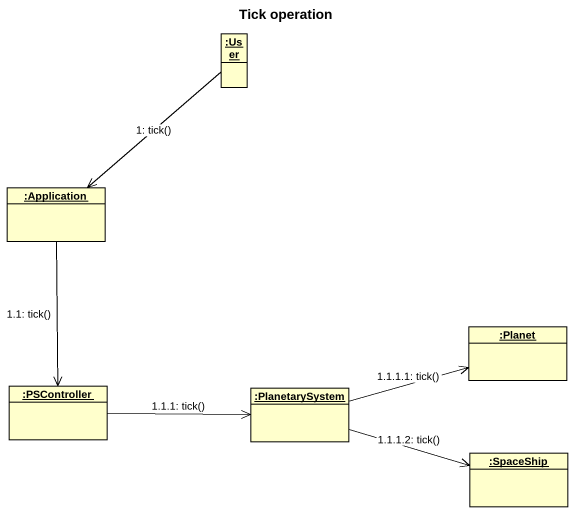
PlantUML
@startuml
title Tick operation
hide circle
hide empty members
object ":User" as User
object ":Application" as Application
object ":Planet" as Planet
object ":PSController" as PSController
object ":PlanetarySystem" as PlanetarySystem
object ":SpaceShip" as SpaceShip
User --> Application : 1: tick()
Application --> PSController : 1.1: tick()
PSController -right-> PlanetarySystem : 1.1.1: tick()
PlanetarySystem -right-> Planet : 1.1.1.1: tick()
PlanetarySystem -right-> SpaceShip : 1.1.1.2: tick()
@enduml
